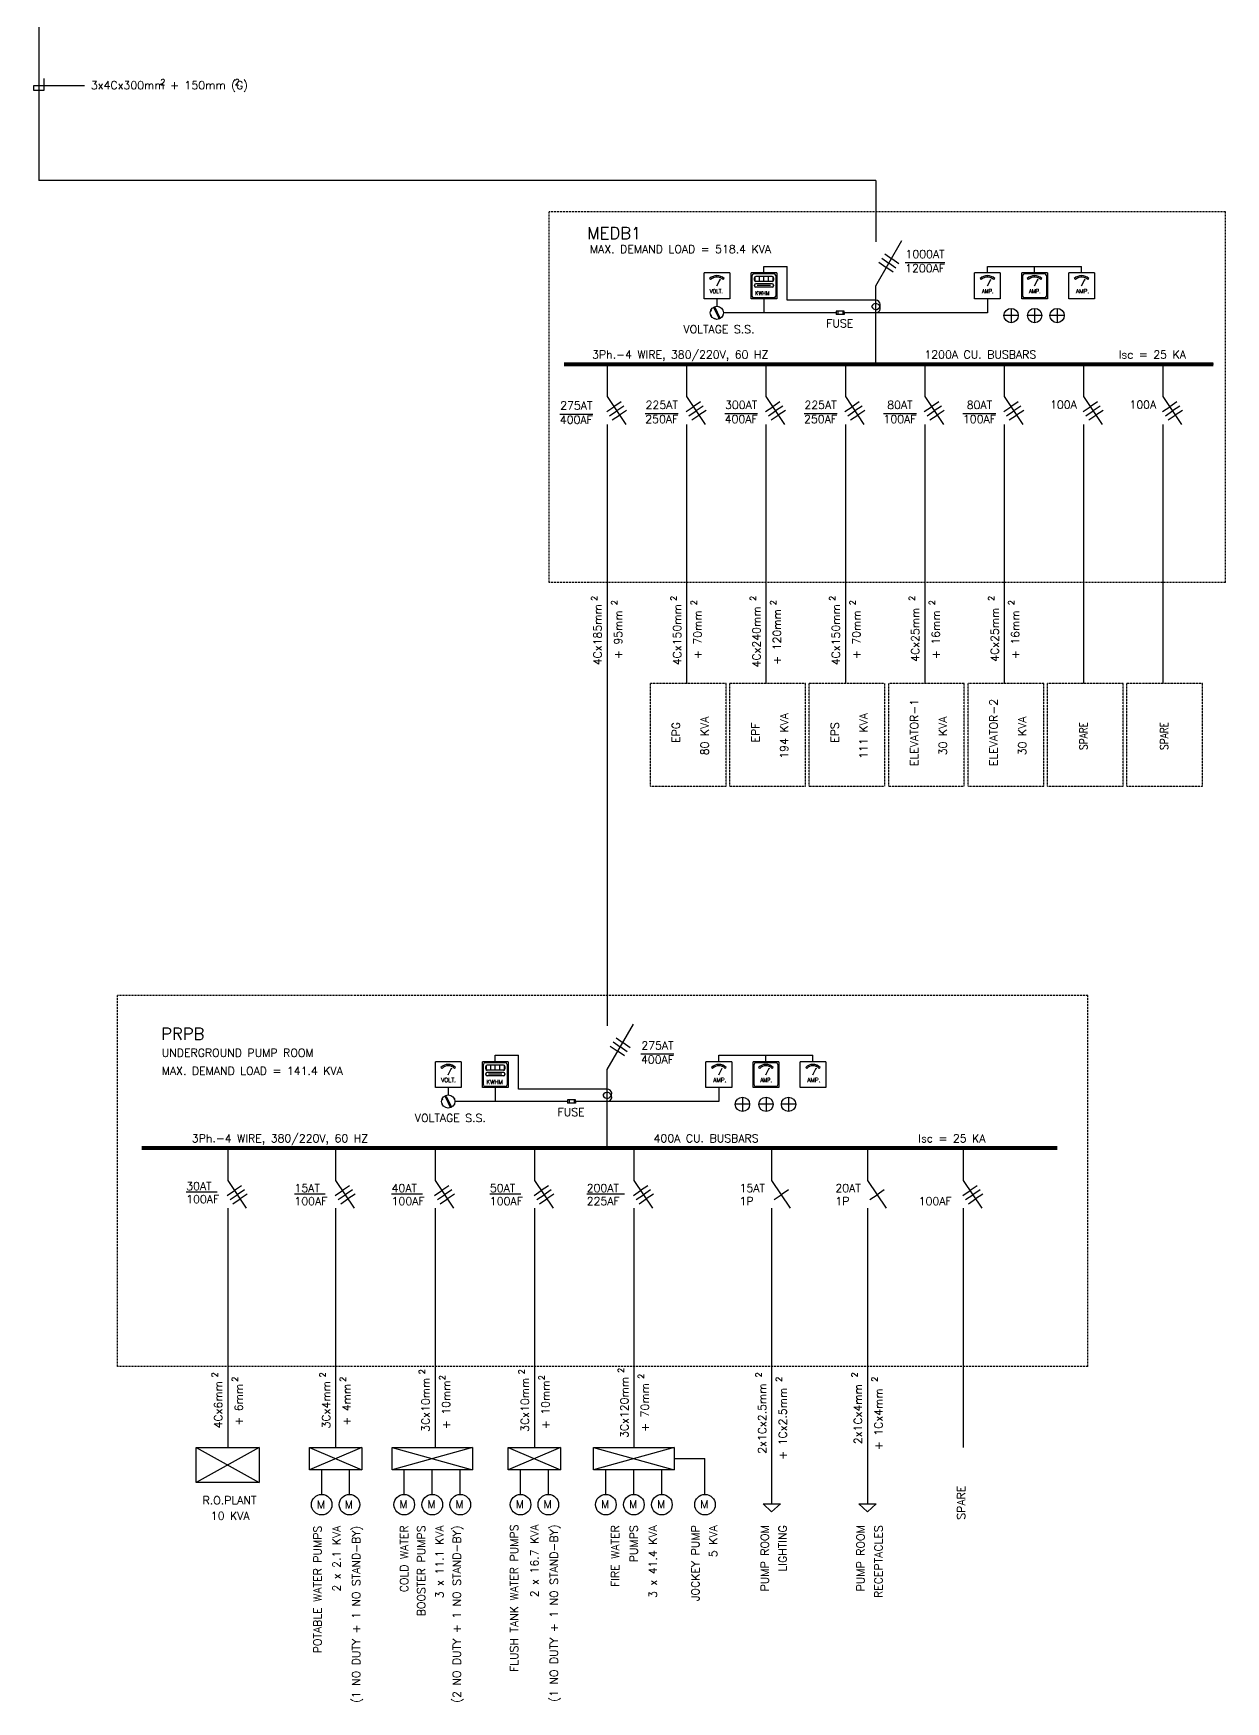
# Model space of a CAD drawing. Extents: x 20055 to 127460, y -8950 to 79188.
# Drawn here: x 20055 to 49848, y -8950 to 32744 of the extents above; entities that cross this region are included whole.
import ezdxf
from ezdxf.enums import TextEntityAlignment as Align

# ---------------------------------------------------------------- set-up
doc = ezdxf.new("R2010")
doc.units = 0
doc.header["$MEASUREMENT"] = 0
doc.linetypes.add('DASHED', pattern=[0.75, 0.5, -0.25])
for name, color, linetype in [('DB', 4, 'CONTINUOUS'), ('GRID-NO', 1, 'CONTINUOUS'), ('TEXT', 200, 'CONTINUOUS'), ('WIRE', 4, 'CONTINUOUS')]:
    doc.layers.add(name, color=color, linetype=linetype)
doc.styles.add('DWG', font='ROMANS.shx', dxfattribs={"width": 0.8, "height": 200})
doc.styles.add('ROMANS', font='ROMANS.shx', dxfattribs={"height": 0.4})

msp = doc.modelspace()

# ---------------------------------------------------------------- linework, layer by layer
at = {"layer": 'DB', "color": 7, "linetype": 'DASHED', "ltscale": 100}
for p, q in [((49848, 28285), (32942, 28285)), ((32942, 19018), (32942, 28285)), ((49848, 19018), (49848, 28285)), ((49848, 19018), (32942, 19018)), ((22159, -571), (22159, 8696)), ((46409, 8696), (22159, 8696)), ((46409, -571), (46409, 8696)), ((46409, -571), (22159, -571))]:
    msp.add_line(p, q, dxfattribs=at)
at = {"layer": 'DB', "color": 7, "linetype": 'DASHED'}
for p, q in [((37365, 16493), (35475, 16493)), ((35475, 13931), (35475, 16493)), ((37365, 13931), (37365, 16493)), ((39349, 16493), (37460, 16493)), ((37460, 13931), (37460, 16493)), ((39349, 13931), (39349, 16493)), ((41333, 16493), (39444, 16493)), ((39444, 13931), (39444, 16493)), ((41333, 13931), (41333, 16493)), ((43318, 16493), (41428, 16493)), ((41428, 13931), (41428, 16493)), ((43318, 13931), (43318, 16493)), ((45302, 16493), (43413, 16493)), ((43413, 13931), (43413, 16493)), ((45302, 13931), (45302, 16493)), ((45397, 13931), (45397, 16493)), ((47286, 16493), (45397, 16493)), ((47286, 13931), (47286, 16493)), ((49271, 16493), (47381, 16493)), ((47381, 13931), (47381, 16493)), ((49271, 13931), (49271, 16493)), ((35475, 13931), (37365, 13931)), ((37460, 13931), (39349, 13931)), ((39444, 13931), (41333, 13931)), ((41428, 13931), (43318, 13931)), ((43413, 13931), (45302, 13931)), ((45397, 13931), (47286, 13931)), ((47381, 13931), (49271, 13931))]:
    msp.add_line(p, q, dxfattribs=at)
at = {"layer": 'GRID-NO', "color": 11}
msp.add_lwpolyline([(21336, 31434), (20055, 31434), (20055, 31327), (20322, 31327), (20322, 31616)], dxfattribs=at)
at = {"layer": 'WIRE', "color": 4, "linetype": 'Continuous'}
for p in [(20189, 52824), (41105, 29067)]:
    msp.add_line(p, (20189, 29067), dxfattribs=at)
at = {"layer": 'WIRE', "color": 4}
for p, q in [((41105, 29067), (41105, 27531)), ((41105, 26436), (41761, 27569)), ((41257, 27126), (41433, 27003)), ((41328, 27230), (41505, 27106)), ((41681, 26983), (41505, 27106)), ((36814, 26111), (36814, 26755)), ((37456, 26755), (36814, 26755)), ((37456, 26755), (37456, 26111)), ((38631, 26755), (37989, 26755)), ((37989, 26111), (37989, 26755)), ((38014, 26178), (38014, 26688)), ((38565, 26730), (38056, 26730)), ((38310, 26920), (38894, 26920)), ((38310, 26755), (38310, 26920)), ((38606, 26688), (38606, 26178)), ((38631, 26755), (38631, 26111)), ((38894, 26073), (38894, 26920)), ((41184, 27024), (41360, 26900)), ((41537, 26777), (41360, 26900)), ((41610, 26879), (41433, 27003)), ((43576, 26111), (43576, 26755)), ((44218, 26755), (43576, 26755)), ((43897, 26920), (46248, 26920)), ((43897, 26755), (43897, 26920)), ((44218, 26755), (44218, 26111)), ((45394, 26755), (44752, 26755)), ((44752, 26111), (44752, 26755)), ((44777, 26178), (44777, 26688)), ((45327, 26730), (44819, 26730)), ((45073, 26755), (45073, 26920)), ((45369, 26688), (45369, 26178)), ((45394, 26755), (45394, 26111)), ((45927, 26111), (45927, 26755)), ((46569, 26755), (45927, 26755)), ((46248, 26755), (46248, 26920)), ((46569, 26755), (46569, 26111)), ((41105, 24473), (41105, 26436)), ((37456, 26111), (36814, 26111)), ((37066, 25910), (37074, 25894)), ((37070, 25869), (37074, 25894)), ((37070, 25869), (37177, 25640)), ((37074, 25894), (37095, 25881)), ((37095, 25881), (37202, 25651)), ((37135, 26111), (37135, 25925)), ((37193, 25915), (37187, 25899)), ((38631, 26111), (37989, 26111)), ((38565, 26136), (38056, 26136)), ((38310, 26111), (38310, 25760)), ((41105, 26073), (38894, 26073)), ((44218, 26111), (43576, 26111)), ((43897, 26111), (43897, 25760)), ((44488, 25871), (44488, 25513)), ((45394, 26111), (44752, 26111)), ((45327, 26136), (44819, 26136)), ((45076, 25871), (45076, 25513)), ((45637, 25871), (45637, 25513)), ((46569, 26111), (45927, 26111)), ((36981, 25816), (36998, 25810)), ((37003, 25698), (36987, 25691)), ((37085, 25622), (37079, 25606)), ((37177, 25640), (37198, 25627)), ((37198, 25627), (37202, 25651)), ((37198, 25627), (37206, 25611)), ((37285, 25830), (37270, 25822)), ((37275, 25711), (37292, 25705)), ((40118, 25760), (37301, 25760)), ((40118, 25803), (40118, 25717)), ((40319, 25803), (40118, 25803)), ((40319, 25717), (40118, 25717)), ((40155, 25803), (40155, 25717)), ((40282, 25803), (40282, 25717)), ((40319, 25760), (40319, 25803)), ((41105, 25760), (40319, 25760)), ((43897, 25760), (40319, 25760)), ((40319, 25760), (40319, 25717)), ((44667, 25692), (44309, 25692)), ((45254, 25692), (44897, 25692)), ((45816, 25692), (45459, 25692)), ((34393, 24473), (34393, 23664)), ((36377, 24473), (36377, 23664)), ((38361, 24473), (38361, 23664)), ((40346, 24473), (40346, 23664)), ((42330, 24473), (42330, 23664)), ((44314, 24473), (44314, 23664)), ((49541, 24473), (45743, 24473)), ((46299, 24473), (46299, 23664)), ((48283, 24473), (48283, 23664)), ((34382, 23291), (34561, 23411)), ((34393, 23664), (34857, 22968)), ((34741, 23531), (34561, 23411)), ((34811, 23426), (34632, 23307)), ((36366, 23291), (36546, 23411)), ((36377, 23664), (36841, 22968)), ((36725, 23531), (36546, 23411)), ((36796, 23426), (36616, 23307)), ((38351, 23291), (38530, 23411)), ((38361, 23664), (38826, 22968)), ((38709, 23531), (38530, 23411)), ((38780, 23426), (38601, 23307)), ((40335, 23291), (40514, 23411)), ((40346, 23664), (40810, 22968)), ((40694, 23531), (40514, 23411)), ((40764, 23426), (40585, 23307)), ((42319, 23291), (42499, 23411)), ((42330, 23664), (42794, 22968)), ((42678, 23531), (42499, 23411)), ((42749, 23426), (42569, 23307)), ((44304, 23291), (44483, 23411)), ((44314, 23664), (44779, 22968)), ((44662, 23531), (44483, 23411)), ((44733, 23426), (44554, 23307)), ((46288, 23291), (46467, 23411)), ((46299, 23664), (46763, 22968)), ((46647, 23531), (46467, 23411)), ((46717, 23426), (46538, 23307)), ((48272, 23291), (48452, 23411)), ((48283, 23664), (48747, 22968)), ((48631, 23531), (48452, 23411)), ((48702, 23426), (48522, 23307)), ((34393, 22968), (34393, 7942)), ((34453, 23187), (34632, 23307)), ((34522, 23082), (34701, 23202)), ((34880, 23321), (34701, 23202)), ((36377, 22968), (36377, 16493)), ((36437, 23187), (36616, 23307)), ((36506, 23082), (36685, 23202)), ((36865, 23321), (36685, 23202)), ((38361, 22968), (38361, 16493)), ((38421, 23187), (38601, 23307)), ((38490, 23082), (38670, 23202)), ((38849, 23321), (38670, 23202)), ((40346, 22968), (40346, 16493)), ((40406, 23187), (40585, 23307)), ((40475, 23082), (40654, 23202)), ((40833, 23321), (40654, 23202)), ((42330, 22968), (42330, 16493)), ((42390, 23187), (42569, 23307)), ((42459, 23082), (42638, 23202)), ((42818, 23321), (42638, 23202)), ((44314, 22968), (44314, 16493)), ((44374, 23187), (44554, 23307)), ((44443, 23082), (44623, 23202)), ((44802, 23321), (44623, 23202)), ((46299, 22968), (46299, 16493)), ((46359, 23187), (46538, 23307)), ((46428, 23082), (46607, 23202)), ((46786, 23321), (46607, 23202)), ((48283, 22968), (48283, 16493)), ((48343, 23187), (48522, 23307)), ((48412, 23082), (48591, 23202)), ((48771, 23321), (48591, 23202)), ((34393, 6847), (35048, 7981)), ((34544, 7538), (34720, 7414)), ((34615, 7641), (34792, 7518)), ((34968, 7394), (34792, 7518)), ((31597, 7207), (32181, 7207)), ((31597, 7042), (31597, 7207)), ((32181, 6360), (32181, 7207)), ((34471, 7435), (34647, 7312)), ((34824, 7188), (34647, 7312)), ((34897, 7290), (34720, 7414)), ((37185, 7207), (39535, 7207)), ((37185, 7042), (37185, 7207)), ((38360, 7042), (38360, 7207)), ((39535, 7042), (39535, 7207)), ((30743, 7042), (30101, 7042)), ((30101, 6398), (30101, 7042)), ((30743, 7042), (30743, 6398)), ((31918, 7042), (31276, 7042)), ((31276, 6398), (31276, 7042)), ((31301, 6464), (31301, 6975)), ((31852, 7017), (31343, 7017)), ((31894, 6975), (31894, 6464)), ((31918, 7042), (31918, 6398)), ((34393, 4885), (34393, 6847)), ((36863, 6398), (36863, 7042)), ((37506, 7042), (36863, 7042)), ((37506, 7042), (37506, 6398)), ((38681, 7042), (38039, 7042)), ((38039, 6398), (38039, 7042)), ((38064, 6464), (38064, 6975)), ((38614, 7017), (38106, 7017)), ((38656, 6975), (38656, 6464)), ((38681, 7042), (38681, 6398)), ((39214, 6398), (39214, 7042)), ((39856, 7042), (39214, 7042)), ((39856, 7042), (39856, 6398)), ((30743, 6398), (30101, 6398)), ((30422, 6398), (30422, 6212)), ((31918, 6398), (31276, 6398)), ((31852, 6422), (31343, 6422)), ((31597, 6398), (31597, 6046)), ((34393, 6360), (32181, 6360)), ((37506, 6398), (36863, 6398)), ((37185, 6398), (37185, 6046)), ((38681, 6398), (38039, 6398)), ((38614, 6422), (38106, 6422)), ((39856, 6398), (39214, 6398)), ((30268, 6103), (30285, 6097)), ((30290, 5985), (30274, 5978)), ((30353, 6196), (30361, 6180)), ((30357, 6156), (30361, 6180)), ((30357, 6156), (30464, 5926)), ((30361, 6180), (30382, 6168)), ((30372, 5909), (30366, 5893)), ((30382, 6168), (30489, 5938)), ((30464, 5926), (30485, 5913)), ((30480, 6202), (30474, 6186)), ((30485, 5913), (30489, 5938)), ((30485, 5913), (30493, 5897)), ((30573, 6116), (30557, 6109)), ((30562, 5997), (30579, 5992)), ((33405, 6046), (30588, 6046)), ((33405, 6089), (33405, 6004)), ((33606, 6089), (33405, 6089)), ((33606, 6004), (33405, 6004)), ((33442, 6089), (33442, 6004)), ((33569, 6089), (33569, 6004)), ((33606, 6046), (33606, 6089)), ((33606, 6046), (33606, 6004)), ((37185, 6046), (33606, 6046)), ((34393, 6046), (33606, 6046)), ((37954, 5979), (37596, 5979)), ((37775, 6157), (37775, 5800)), ((38541, 5979), (38184, 5979)), ((38363, 6157), (38363, 5800)), ((39103, 5979), (38746, 5979)), ((38925, 6157), (38925, 5800)), ((23685, 4885), (45640, 4885)), ((24912, 4885), (24912, 4075)), ((27608, 4885), (27608, 4075)), ((30092, 4885), (30092, 4075)), ((32576, 4885), (32576, 4075)), ((35061, 4885), (35061, 4075)), ((38504, 4885), (38504, 4075)), ((40898, 4885), (40898, 4075)), ((43292, 4885), (43292, 4075)), ((24901, 3703), (25081, 3822)), ((24912, 4075), (25376, 3379)), ((25260, 3942), (25081, 3822)), ((25331, 3838), (25151, 3718)), ((27597, 3703), (27776, 3822)), ((27608, 4075), (28072, 3379)), ((27956, 3942), (27776, 3822)), ((28026, 3838), (27847, 3718)), ((30082, 3703), (30261, 3822)), ((30092, 4075), (30556, 3379)), ((30440, 3942), (30261, 3822)), ((30511, 3838), (30331, 3718)), ((32566, 3703), (32745, 3822)), ((32576, 4075), (33041, 3379)), ((32924, 3942), (32745, 3822)), ((32995, 3838), (32816, 3718)), ((35050, 3703), (35229, 3822)), ((35061, 4075), (35525, 3379)), ((35409, 3942), (35229, 3822)), ((35479, 3838), (35300, 3718)), ((38504, 4075), (38969, 3379)), ((38923, 3838), (38744, 3718)), ((40898, 4075), (41363, 3379)), ((41317, 3838), (41138, 3718)), ((43282, 3703), (43461, 3822)), ((43292, 4075), (43757, 3379)), ((43640, 3942), (43461, 3822)), ((43711, 3838), (43532, 3718)), ((24912, 3379), (24912, -2596)), ((24972, 3599), (25151, 3718)), ((25041, 3493), (25220, 3613)), ((25400, 3733), (25220, 3613)), ((27608, 3379), (27608, -2596)), ((27668, 3599), (27847, 3718)), ((27737, 3493), (27916, 3613)), ((28095, 3733), (27916, 3613)), ((30092, 3379), (30092, -2596)), ((30152, 3599), (30331, 3718)), ((30221, 3493), (30400, 3613)), ((30580, 3733), (30400, 3613)), ((32576, 3379), (32576, -2596)), ((32637, 3599), (32816, 3718)), ((32705, 3493), (32885, 3613)), ((33064, 3733), (32885, 3613)), ((35061, 3379), (35061, -2596)), ((35121, 3599), (35300, 3718)), ((35190, 3493), (35369, 3613)), ((35548, 3733), (35369, 3613)), ((38504, 3379), (38504, -4006)), ((38564, 3599), (38744, 3718)), ((40898, 3379), (40898, -4006)), ((40958, 3599), (41138, 3718)), ((43292, 3379), (43292, -2596)), ((43352, 3599), (43532, 3718)), ((43421, 3493), (43601, 3613)), ((43780, 3733), (43601, 3613)), ((24126, -2596), (25698, -3470)), ((25698, -2596), (24126, -3470)), ((26954, -2596), (28261, -3155)), ((28261, -2596), (26954, -3155)), ((31029, -2596), (29017, -3155)), ((29017, -2596), (31029, -3155)), ((31923, -2596), (33230, -3155)), ((33230, -2596), (31923, -3155)), ((34054, -2596), (36067, -3155)), ((36067, -2596), (34054, -3155)), ((36067, -2876), (36838, -2876)), ((36838, -3771), (36838, -2876)), ((27260, -3771), (27260, -3155)), ((27955, -3771), (27955, -3155)), ((29323, -3771), (29323, -3155)), ((30023, -3771), (30023, -3155)), ((30723, -3771), (30723, -3155)), ((32229, -3771), (32229, -3155)), ((32924, -3771), (32924, -3155)), ((34361, -3771), (34361, -3155)), ((35061, -3771), (35061, -3155)), ((35761, -3771), (35761, -3155)), ((38288, -4006), (38721, -4006)), ((38504, -4205), (38288, -4006)), ((38504, -4205), (38721, -4006)), ((40898, -4205), (40682, -4006)), ((40682, -4006), (41115, -4006)), ((40898, -4205), (41115, -4006))]:
    msp.add_line(p, q, dxfattribs=at)
at = {"layer": 'WIRE', "color": 11}
for p, q in [((36954, 26614), (36979, 26589)), ((36990, 26611), (36997, 26603)), ((37007, 26625), (37013, 26616)), ((37027, 26636), (37032, 26626)), ((37044, 26655), (37052, 26636)), ((37069, 26653), (37072, 26643)), ((37090, 26658), (37092, 26648)), ((37115, 26662), (37116, 26652)), ((37134, 26433), (37135, 26433)), ((37135, 26652), (37136, 26673)), ((37135, 26433), (37217, 26591)), ((37135, 26433), (37135, 26433)), ((37155, 26662), (37155, 26652)), ((37181, 26658), (37179, 26648)), ((37202, 26653), (37199, 26643)), ((37207, 26580), (37221, 26598)), ((37214, 26584), (37207, 26580)), ((37214, 26577), (37221, 26598)), ((37214, 26584), (37214, 26577)), ((37227, 26655), (37219, 26636)), ((37244, 26636), (37239, 26626)), ((37264, 26625), (37258, 26616)), ((37281, 26611), (37274, 26603)), ((37290, 26589), (37315, 26614)), ((38073, 26575), (38073, 26635)), ((38073, 26435), (38073, 26452)), ((38088, 26556), (38088, 26654)), ((38088, 26442), (38088, 26444)), ((38514, 26668), (38107, 26668)), ((38514, 26541), (38107, 26541)), ((38514, 26485), (38107, 26485)), ((38514, 26401), (38107, 26401)), ((38477, 26442), (38143, 26442)), ((38199, 26556), (38199, 26654)), ((38310, 26556), (38310, 26654)), ((38421, 26556), (38421, 26654)), ((38533, 26654), (38533, 26556)), ((38533, 26444), (38533, 26442)), ((38547, 26635), (38547, 26575)), ((38547, 26452), (38547, 26435)), ((43717, 26614), (43742, 26589)), ((43753, 26611), (43760, 26603)), ((43769, 26625), (43776, 26616)), ((43789, 26636), (43794, 26626)), ((43807, 26655), (43814, 26636)), ((43831, 26653), (43835, 26643)), ((43852, 26658), (43855, 26648)), ((43878, 26662), (43878, 26652)), ((43897, 26433), (43980, 26591)), ((43897, 26433), (43897, 26433)), ((43897, 26433), (43898, 26433)), ((43898, 26652), (43898, 26673)), ((43918, 26662), (43918, 26652)), ((43944, 26658), (43942, 26648)), ((43965, 26653), (43961, 26643)), ((43970, 26580), (43983, 26598)), ((43976, 26584), (43970, 26580)), ((43976, 26577), (43983, 26598)), ((43976, 26584), (43976, 26577)), ((43989, 26655), (43982, 26636)), ((44007, 26636), (44002, 26626)), ((44027, 26625), (44020, 26616)), ((44043, 26611), (44037, 26603)), ((44053, 26589), (44078, 26614)), ((44892, 26614), (44917, 26589)), ((44928, 26611), (44935, 26603)), ((44945, 26625), (44951, 26616)), ((44965, 26636), (44970, 26626)), ((44982, 26655), (44990, 26636)), ((45007, 26653), (45010, 26643)), ((45028, 26658), (45030, 26648)), ((45053, 26662), (45054, 26652)), ((45073, 26652), (45074, 26673)), ((45073, 26433), (45155, 26591)), ((45073, 26433), (45073, 26433)), ((45073, 26433), (45073, 26433)), ((45094, 26662), (45093, 26652)), ((45119, 26658), (45117, 26648)), ((45140, 26653), (45137, 26643)), ((45146, 26580), (45159, 26598)), ((45152, 26584), (45146, 26580)), ((45152, 26577), (45159, 26598)), ((45152, 26584), (45152, 26577)), ((45165, 26655), (45157, 26636)), ((45182, 26636), (45177, 26626)), ((45202, 26625), (45196, 26616)), ((45219, 26611), (45212, 26603)), ((45228, 26589), (45253, 26614)), ((46068, 26614), (46093, 26589)), ((46104, 26611), (46110, 26603)), ((46120, 26625), (46127, 26616)), ((46140, 26636), (46145, 26626)), ((46158, 26655), (46165, 26636)), ((46182, 26653), (46186, 26643)), ((46203, 26658), (46206, 26648)), ((46229, 26662), (46229, 26652)), ((46248, 26433), (46331, 26591)), ((46248, 26433), (46248, 26433)), ((46248, 26433), (46249, 26433)), ((46249, 26652), (46249, 26673)), ((46269, 26662), (46269, 26652)), ((46295, 26658), (46292, 26648)), ((46316, 26653), (46312, 26643)), ((46321, 26580), (46334, 26598)), ((46327, 26584), (46321, 26580)), ((46327, 26577), (46334, 26598)), ((46327, 26584), (46327, 26577)), ((46340, 26655), (46333, 26636)), ((46358, 26636), (46353, 26626)), ((46378, 26625), (46371, 26616)), ((46394, 26611), (46387, 26603)), ((46404, 26589), (46429, 26614)), ((30241, 6901), (30266, 6876)), ((30277, 6898), (30284, 6890)), ((30294, 6911), (30300, 6903)), ((30314, 6922), (30319, 6913)), ((30331, 6942), (30339, 6922)), ((30356, 6940), (30359, 6930)), ((30377, 6945), (30379, 6935)), ((30402, 6949), (30403, 6939)), ((30422, 6939), (30423, 6959)), ((30422, 6719), (30504, 6878)), ((30422, 6719), (30422, 6720)), ((30422, 6720), (30422, 6719)), ((30443, 6949), (30442, 6939)), ((30468, 6945), (30466, 6935)), ((30489, 6940), (30486, 6930)), ((30495, 6866), (30508, 6885)), ((30501, 6871), (30495, 6866)), ((30501, 6863), (30508, 6885)), ((30501, 6871), (30501, 6863)), ((30514, 6942), (30506, 6922)), ((30531, 6922), (30526, 6913)), ((30551, 6911), (30545, 6903)), ((30568, 6898), (30561, 6890)), ((30577, 6876), (30602, 6901)), ((31360, 6861), (31360, 6921)), ((31360, 6721), (31360, 6738)), ((31375, 6842), (31375, 6940)), ((31375, 6728), (31375, 6731)), ((31801, 6955), (31394, 6955)), ((31801, 6828), (31394, 6828)), ((31801, 6772), (31394, 6772)), ((31801, 6688), (31394, 6688)), ((31764, 6728), (31430, 6728)), ((31486, 6842), (31486, 6940)), ((31597, 6842), (31597, 6940)), ((31709, 6842), (31709, 6940)), ((31820, 6940), (31820, 6842)), ((31820, 6731), (31820, 6728)), ((31834, 6921), (31834, 6861)), ((31834, 6738), (31834, 6721)), ((37004, 6901), (37029, 6876)), ((37040, 6898), (37047, 6890)), ((37056, 6911), (37063, 6903)), ((37076, 6922), (37081, 6913)), ((37094, 6942), (37101, 6922)), ((37119, 6940), (37122, 6930)), ((37139, 6945), (37142, 6935)), ((37165, 6949), (37165, 6939)), ((37184, 6719), (37267, 6878)), ((37184, 6719), (37185, 6720)), ((37185, 6939), (37185, 6959)), ((37185, 6720), (37185, 6719)), ((37205, 6949), (37205, 6939)), ((37231, 6945), (37229, 6935)), ((37252, 6940), (37248, 6930)), ((37257, 6866), (37271, 6885)), ((37263, 6871), (37257, 6866)), ((37263, 6863), (37271, 6885)), ((37263, 6871), (37263, 6863)), ((37277, 6942), (37269, 6922)), ((37294, 6922), (37289, 6913)), ((37314, 6911), (37307, 6903)), ((37330, 6898), (37324, 6890)), ((37340, 6876), (37365, 6901)), ((38179, 6901), (38204, 6876)), ((38216, 6898), (38222, 6890)), ((38232, 6911), (38239, 6903)), ((38252, 6922), (38257, 6913)), ((38269, 6942), (38277, 6922)), ((38294, 6940), (38297, 6930)), ((38315, 6945), (38317, 6935)), ((38341, 6949), (38341, 6939)), ((38360, 6939), (38361, 6959)), ((38360, 6719), (38442, 6878)), ((38360, 6719), (38360, 6720)), ((38360, 6720), (38360, 6719)), ((38381, 6949), (38380, 6939)), ((38406, 6945), (38404, 6935)), ((38427, 6940), (38424, 6930)), ((38433, 6866), (38446, 6885)), ((38439, 6871), (38433, 6866)), ((38439, 6863), (38446, 6885)), ((38439, 6871), (38439, 6863)), ((38452, 6942), (38445, 6922)), ((38469, 6922), (38464, 6913)), ((38489, 6911), (38483, 6903)), ((38506, 6898), (38499, 6890)), ((38516, 6876), (38540, 6901)), ((39355, 6901), (39380, 6876)), ((39391, 6898), (39398, 6890)), ((39407, 6911), (39414, 6903)), ((39427, 6922), (39432, 6913)), ((39445, 6942), (39452, 6922)), ((39469, 6940), (39473, 6930)), ((39490, 6945), (39493, 6935)), ((39516, 6949), (39516, 6939)), ((39535, 6719), (39618, 6878)), ((39535, 6719), (39535, 6720)), ((39535, 6720), (39536, 6719)), ((39536, 6939), (39536, 6959)), ((39556, 6949), (39556, 6939)), ((39582, 6945), (39580, 6935)), ((39603, 6940), (39599, 6930)), ((39608, 6866), (39621, 6885)), ((39614, 6871), (39608, 6866)), ((39614, 6863), (39621, 6885)), ((39614, 6871), (39614, 6863)), ((39627, 6942), (39620, 6922)), ((39645, 6922), (39640, 6913)), ((39665, 6911), (39658, 6903)), ((39681, 6898), (39675, 6890)), ((39691, 6876), (39716, 6901))]:
    msp.add_line(p, q, dxfattribs=at)
for points, const_width in [([(37136, 26433, -1), (37133, 26433, -1)], 2.52), ([(37135, 26433, -1), (37134, 26433, -1)], 1.05), ([(43898, 26433, -1), (43896, 26433, -1)], 2.52), ([(43898, 26433, -1), (43897, 26433, -1)], 1.05), ([(45074, 26433, -1), (45071, 26433, -1)], 2.52), ([(45073, 26433, -1), (45072, 26433, -1)], 1.05), ([(46249, 26433, -1), (46246, 26433, -1)], 2.52), ([(46249, 26433, -1), (46248, 26433, -1)], 1.05), ([(30423, 6720, -1), (30421, 6720, -1)], 2.52), ([(30422, 6720, -1), (30421, 6720, -1)], 1.05), ([(37185, 6720, -1), (37183, 6720, -1)], 2.52), ([(37185, 6720, -1), (37184, 6720, -1)], 1.05), ([(38361, 6720, -1), (38358, 6720, -1)], 2.52), ([(38360, 6720, -1), (38359, 6720, -1)], 1.05), ([(39536, 6720, -1), (39534, 6720, -1)], 2.52), ([(39536, 6720, -1), (39535, 6720, -1)], 1.05)]:
    msp.add_lwpolyline(points, format="xyb", close=True, dxfattribs=dict(at, const_width=const_width))
at = {"layer": 'WIRE', "color": 4}
for points in [[(49541, 24473, 100, 100, 0), (33318, 24473, 25.6, 25.6, 0)], [(22761, 4885, 100, 100, 0), (45640, 4885, 25.6, 25.6, 0)]]:
    msp.add_lwpolyline(points, format="xyseb", dxfattribs=at)
at = {"layer": 'WIRE', "color": 4, "const_width": 25.6}
msp.add_lwpolyline([(33318, 24473), (49541, 24473)], dxfattribs=at)
at = {"layer": 'WIRE', "color": 4}
for points in [[(24126, -2596), (25698, -2596), (25698, -3470), (24126, -3470)], [(26954, -2596), (28261, -2596), (28261, -3155), (26954, -3155)], [(29017, -2596), (31029, -2596), (31029, -3155), (29017, -3155)], [(31923, -2596), (33230, -2596), (33230, -3155), (31923, -3155)], [(34054, -2596), (36067, -2596), (36067, -3155), (34054, -3155)]]:
    msp.add_lwpolyline(points, close=True, dxfattribs=at)
for centre, radius in [((37136, 25760), 165), ((44488, 25692), 179), ((45076, 25692), 179), ((45637, 25692), 179), ((30423, 6047), 165), ((37775, 5979), 179), ((38363, 5979), 179), ((38925, 5979), 179), ((27260, -4027), 257), ((27955, -4027), 257), ((29323, -4027), 257), ((30023, -4027), 257), ((30723, -4027), 257), ((32229, -4027), 257), ((32924, -4027), 257), ((34361, -4027), 257), ((35061, -4027), 257), ((35761, -4027), 257), ((36838, -4027), 257)]:
    msp.add_circle(centre, radius, dxfattribs=at)
at = {"layer": 'WIRE', "color": 11}
for centre, radius, start, end in [((37135, 26433), 256, 45.0803, 134.9197), ((43897, 26433), 256, 45.0803, 134.9197), ((45073, 26433), 256, 45.0803, 134.9197), ((46248, 26433), 256, 45.0803, 134.9197), ((37135, 26433), 220, 45.0803, 134.9197), ((38107, 26635), 33.5, 90, 180), ((38107, 26575), 33.5, 180, 270), ((38107, 26452), 33.5, 90, 180), ((38107, 26435), 33.5, 180, 270), ((38514, 26635), 33.5, 360, 90), ((38514, 26575), 33.5, 270, 0), ((38514, 26452), 33.5, 0, 90), ((38514, 26435), 33.5, 270, 0), ((43897, 26433), 220, 45.0803, 134.9197), ((45073, 26433), 220, 45.0803, 134.9197), ((46248, 26433), 220, 45.0803, 134.9197), ((30422, 6720), 256, 45.0803, 134.9197), ((30422, 6720), 220, 45.0803, 134.9197), ((31394, 6921), 33.5, 90, 180), ((31394, 6861), 33.5, 180, 270), ((31394, 6738), 33.5, 90, 180), ((31394, 6721), 33.5, 180, 270), ((31801, 6921), 33.5, 360, 90), ((31801, 6861), 33.5, 270, 0), ((31801, 6738), 33.5, 0, 90), ((31801, 6721), 33.5, 270, 0), ((37185, 6720), 256, 45.0803, 134.9197), ((37185, 6720), 220, 45.0803, 134.9197), ((38360, 6720), 256, 45.0803, 134.9197), ((38360, 6720), 220, 45.0803, 134.9197), ((39535, 6720), 256, 45.0803, 134.9197), ((39535, 6720), 220, 45.0803, 134.9197)]:
    msp.add_arc(centre, radius, start, end, dxfattribs=at)
at = {"layer": 'WIRE', "color": 4}
for centre, radius, start, end in [((38056, 26688), 41.9, 90, 180), ((38565, 26688), 41.9, 360, 90), ((44819, 26688), 41.9, 90, 180), ((45327, 26688), 41.9, 360, 90), ((38056, 26178), 41.9, 180, 270), ((38565, 26178), 41.9, 270, 0), ((41105, 25958), 115, 201.2775, 90), ((41105, 25875), 115, 270, 158.7225), ((44819, 26178), 41.9, 180, 270), ((45327, 26178), 41.9, 270, 0), ((31343, 6975), 41.9, 90, 180), ((31852, 6975), 41.9, 360, 90), ((38106, 6975), 41.9, 90, 180), ((38614, 6975), 41.9, 360, 90), ((31343, 6464), 41.9, 180, 270), ((31852, 6464), 41.9, 270, 0), ((34393, 6245), 115, 201.2775, 90), ((34393, 6162), 115, 270, 158.7225), ((38106, 6464), 41.9, 180, 270), ((38614, 6464), 41.9, 270, 0)]:
    msp.add_arc(centre, radius, start, end, dxfattribs=at)

# ---------------------------------------------------------------- texts
at = {"layer": 'GRID-NO', "color": 4, "style": 'DWG'}
for s, height, p in [('3x4Cx300mm + 150mm (G)', 200, (23456, 31434)), ('2', 150, (23291, 31523)), ('2', 150, (25148, 31523))]:
    msp.add_text(s, height=height, dxfattribs=at).set_placement(p, align=Align.MIDDLE)
for s, height, p in [('2', 150, (34067, 18625)), ('4Cx185mm', 200, (34155, 17714)), ('2', 150, (34571, 18516)), ('2', 150, (36051, 18625)), ('4Cx150mm', 200, (36140, 17714)), ('2', 150, (36556, 18516)), ('2', 150, (38036, 18625)), ('4Cx240mm', 200, (38124, 17659)), ('2', 150, (38540, 18516)), ('2', 150, (40020, 18625)), ('4Cx150mm', 200, (40108, 17714)), ('2', 150, (40524, 18516)), ('2', 150, (42004, 18625)), ('4Cx25mm', 200, (42093, 17714)), ('2', 150, (42509, 18516)), ('2', 150, (43989, 18625)), ('4Cx25mm', 200, (44077, 17714)), ('2', 150, (44493, 18516)), ('+ 95mm', 200, (34668, 17714)), ('+ 70mm', 200, (36652, 17714)), ('+ 120mm', 200, (38637, 17659)), ('+ 70mm', 200, (40621, 17714)), ('+ 16mm', 200, (42605, 17714)), ('+ 16mm', 200, (44590, 17714)), ('ELEVATOR-1', 200, (42066, 15270)), ('ELEVATOR-2', 200, (44050, 15270)), ('EPG', 200, (36113, 15270)), ('80 KVA', 200, (36830, 15185)), ('EPF', 200, (38097, 15270)), ('194 KVA', 200, (38815, 15185)), ('EPS', 200, (40082, 15270)), ('111 KVA', 200, (40799, 15185)), ('30 KVA', 200, (42783, 15185)), ('30 KVA', 200, (44768, 15185)), ('2', 150, (24586, -783)), ('2', 150, (27282, -783)), ('2', 150, (29766, -705)), ('2', 150, (30271, -853)), ('2', 150, (32251, -705)), ('2', 150, (32755, -853)), ('2', 150, (34735, -671)), ('2', 150, (35239, -820)), ('2', 150, (38179, -783)), ('2', 150, (40573, -783)), ('4Cx6mm', 200, (24674, -1531)), ('2', 150, (25091, -893)), ('+ 6mm', 200, (25187, -1531)), ('3Cx4mm', 200, (27370, -1531)), ('2', 150, (27786, -893)), ('+ 4mm', 200, (27883, -1531)), ('3Cx10mm', 200, (29855, -1531)), ('+ 10mm', 200, (30367, -1531)), ('3Cx10mm', 200, (32339, -1531)), ('+ 10mm', 200, (32852, -1531)), ('3Cx120mm', 200, (34823, -1598)), ('+ 70mm', 200, (35336, -1598)), ('2x1Cx2.5mm', 200, (38267, -1877)), ('2', 150, (38683, -893)), ('+ 1Cx2.5mm', 200, (38780, -2005)), ('2x1Cx4mm', 200, (40661, -1765)), ('2', 150, (41077, -893)), ('+ 1Cx4mm', 200, (41174, -1893)), ('SPARE', 200, (43240, -3979))]:
    msp.add_text(s, height=height, rotation=90, dxfattribs=at).set_placement(p, align=Align.MIDDLE)
at = {"layer": 'GRID-NO', "color": 4, "style": 'DWG', "width": 0.8}
for p in [(46297, 15182), (48313, 15182)]:
    msp.add_text('SPARE', height=205.3, rotation=90, dxfattribs=at).set_placement(p, align=Align.MIDDLE)
at = {"layer": 'GRID-NO', "color": 4, "style": 'DWG'}
for s, p in [('POTABLE WATER PUMPS', (27256, -4553)), ('2 x 2.1 KVA', (27732, -4553)), ('COLD WATER', (29420, -4547)), ('BOOSTER PUMPS', (29847, -4547)), ('3 x 11.1 KVA', (30307, -4547)), ('(2 NO DUTY + 1 NO STAND-BY)', (30734, -4547)), ('FLUSH TANK WATER PUMPS', (32169, -4522)), ('2 x 16.7 KVA', (32676, -4522)), ('(1 NO DUTY + 1 NO STAND-BY)', (33164, -4522)), ('FIRE WATER', (34692, -4542)), ('PUMPS', (35156, -4542)), ('3 x 41.4 KVA', (35636, -4542)), ('JOCKEY PUMP', (36697, -4542)), ('5 KVA', (37144, -4542)), ('PUMP ROOM', (38432, -4542)), ('LIGHTING', (38879, -4542)), ('PUMP ROOM', (40826, -4542)), ('RECEPTACLES', (41273, -4542)), ('(1 NO DUTY + 1 NO STAND-BY)', (28220, -4553))]:
    msp.add_text(s, height=200, rotation=90, dxfattribs=at).set_placement(p, align=Align.RIGHT)
at = {"layer": 'TEXT', "color": 4, "style": 'ROMANS'}
for s, height, p in [('MEDB1', 300, (33896, 27602)), ('MAX. DEMAND LOAD = 518.4 KVA', 200, (33963, 27252)), ('VOLTAGE S.S.', 200, (36300, 25250)), ('3Ph.-4 WIRE, 380/220V, 60 HZ', 200, (34016, 24617)), ('1200A CU. BUSBARS', 200, (42321, 24617)), ('Isc = 25 KA', 200, (47175, 24617)), ('PRPB', 300, (23248, 7589)), ('UNDERGROUND PUMP ROOM', 200, (23262, 7165)), ('MAX. DEMAND LOAD = 141.4 KVA', 200, (23262, 6714)), ('VOLTAGE S.S.', 200, (29587, 5537)), ('3Ph.-4 WIRE, 380/220V, 60 HZ', 200, (24015, 5028)), ('400A CU. BUSBARS', 200, (35554, 5028)), ('Isc = 25 KA', 200, (42167, 5028)), ('%%U30AT ', 200, (23875, 3835)), ('%%U15AT ', 200, (26579, 3785)), ('%%U40AT ', 200, (29007, 3785)), ('%%U50AT ', 200, (31463, 3785)), ('%%U200AT ', 200, (33883, 3785)), ('15AT ', 200, (37702, 3785)), ('20AT ', 200, (40096, 3785)), ('100AF', 200, (23875, 3508)), ('100AF', 200, (26579, 3458)), ('100AF', 200, (29007, 3458)), ('100AF', 200, (31463, 3458)), ('225AF', 200, (33883, 3458)), ('1P', 200, (37702, 3458)), ('1P', 200, (40096, 3458)), ('100AF', 200, (42179, 3458)), ('M', 200, (27141, -4127)), ('M', 200, (27835, -4127)), ('M', 200, (29203, -4113)), ('M', 200, (29903, -4113)), ('M', 200, (30603, -4113)), ('M', 200, (32109, -4118)), ('M', 200, (32804, -4118)), ('M', 200, (34241, -4115)), ('M', 200, (34941, -4115)), ('M', 200, (35641, -4115)), ('M', 200, (36719, -4115))]:
    msp.add_text(s, height=height, dxfattribs=at).set_placement(p)
for s, p in [('1000AT', (42337, 27227)), ('%%O1200AF', (42337, 26874)), ('FUSE', (40206, 25496)), ('275AT', (33623, 23442)), ('225AT', (35757, 23457)), ('300AT', (37742, 23457)), ('225AT', (39726, 23457)), ('80AT', (41710, 23457)), ('80AT', (43695, 23457)), ('100A', (45794, 23464)), ('100A', (47779, 23464)), ('%%O400AF', (33623, 23089)), ('%%O250AF', (35757, 23104)), ('%%O400AF', (37742, 23104)), ('%%O250AF', (39726, 23104)), ('%%O100AF', (41710, 23104)), ('%%O100AF', (43695, 23104)), ('275AT', (35650, 7449)), ('%%O400AF', (35650, 7096)), ('FUSE', (33493, 5783))]:
    msp.add_text(s, height=200, dxfattribs=at).set_placement(p, align=Align.MIDDLE)
for s, p in [('R.O.PLANT', (25629, -4018)), ('10 KVA', (25457, -4406))]:
    msp.add_text(s, height=200, dxfattribs=at).set_placement(p, align=Align.RIGHT)
at = {"layer": 'WIRE', "color": 11, "style": 'DWG', "width": 0.8}
for s, p in [('VOLT.', (36956, 26247)), ('KWHM', (38089, 26199)), ('AMP.', (43758, 26247)), ('AMP.', (44934, 26247)), ('AMP.', (38221, 6533))]:
    msp.add_text(s, height=104.8, dxfattribs=at).set_placement(p)
at = {"layer": 'WIRE', "color": 11, "style": 'DWG'}
for s, p in [('AMP.', (46109, 26247)), ('VOLT.', (30243, 6533)), ('KWHM', (31376, 6486)), ('AMP.', (37045, 6533)), ('AMP.', (39396, 6533))]:
    msp.add_text(s, height=104.8, dxfattribs=at).set_placement(p)

doc.saveas('drawing.dxf')
